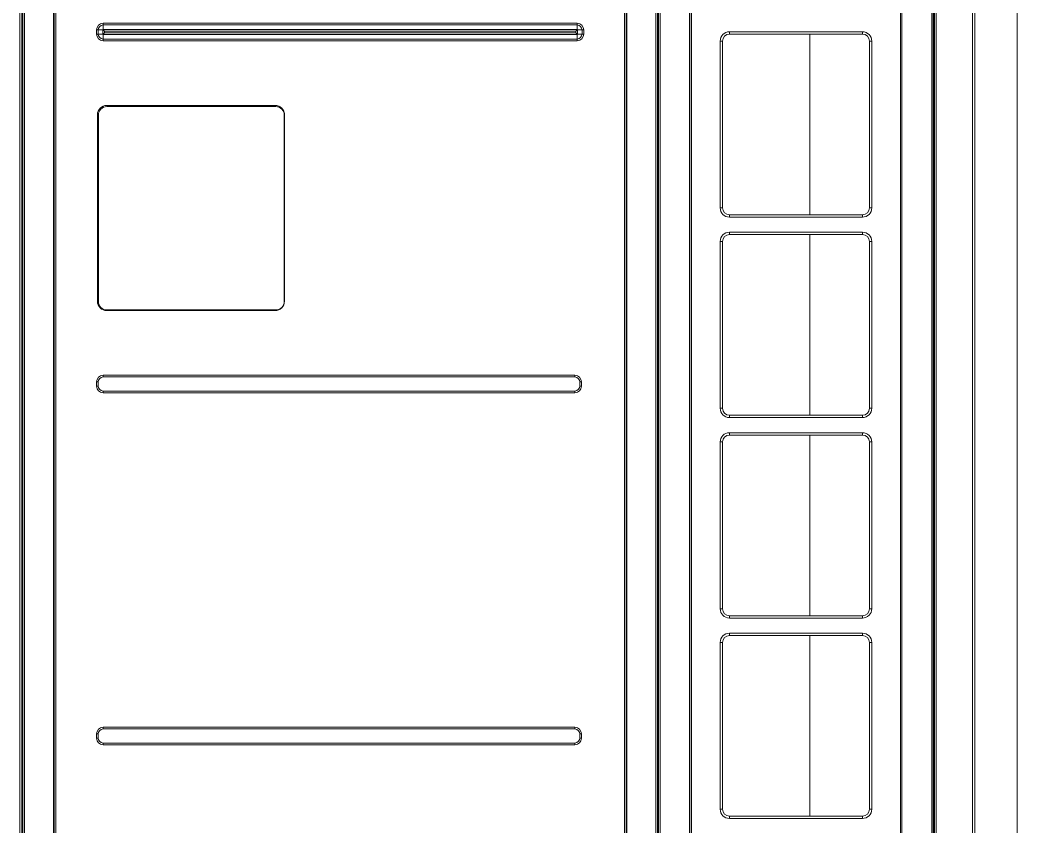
# Model space of a CAD drawing. Header units: millimetres. Extents: x 10547 to 11305, y 9897 to 10391.
# Drawn here: x 10912.05 to 10918.44, y 10154.78 to 10159.95 of the extents above; entities that cross this region are included whole.
import ezdxf

# ---------------------------------------------------------------- set-up
doc = ezdxf.new("R2010")
doc.units = ezdxf.units.MM
doc.layers.add('EHP', color=1, linetype='Continuous')
doc.layers.add('LG-AIRCON', color=240, linetype='Continuous')

# ---------------------------------------------------------------- blocks, each defined once
blk = doc.blocks.new('NEWUXA-1')
at = {"layer": 'LG-AIRCON', "color": 0, "linetype": 'Continuous', "lineweight": 13}
for p, q in [((-394.39, 3.3), (-394.39, 1726.69)), ((-392.89, 1726.69), (-392.89, 3.3)), ((-391.91, 94.8), (-391.91, 1726.67)), ((-390.61, 1726.68), (-390.61, 94.8)), ((-365.41, 94.8), (-365.41, 1726.68)), ((-364.91, 94.8), (-364.91, 1726.68)), ((-364.91, 1726.68), (-364.91, 94.8)), ((-363.61, 1726.68), (-363.61, 94.8)), ((126.29, 94.8), (126.29, 1726.68)), ((127.59, 1726.68), (127.59, 94.8)), ((153.29, 94.8), (153.29, 1726.68)), ((154.59, 1726.67), (154.59, 94.8)), ((155.59, 94.8), (155.59, 1726.68)), ((156.89, 1726.68), (156.89, 94.8)), ((182.09, 94.8), (182.09, 1726.68)), ((182.59, 94.8), (182.59, 1726.68)), ((182.59, 1726.68), (182.59, 94.8)), ((183.89, 1726.68), (183.89, 94.8)), ((363.79, 94.8), (363.79, 1726.68)), ((365.09, 1726.68), (365.09, 94.8)), ((390.79, 94.8), (390.79, 1726.68)), ((392.09, 1726.67), (392.09, 94.8)), ((393.11, 3.3), (393.11, 1726.7)), ((394.61, 1726.69), (394.61, 3.3)), ((128.09, 1516.48), (128.09, 94.8)), ((155.59, 1516.49), (155.59, 285.8)), ((127.59, 94.8), (127.59, 1500.3)), ((-392.89, 414.3), (-392.89, 1434.3)), ((-392.39, 1434.3), (-392.39, 414.3)), ((-391.91, 1434.8), (-391.91, 97.8)), ((392.61, 295.3), (392.61, 1434.3)), ((393.11, 1434.3), (393.11, 295.3)), ((-328.46, 1311.8), (-328.46, 1315.3)), ((-328.46, 1315.3), (-326.96, 1315.3)), ((-326.96, 1315.3), (-326.96, 1311.8)), ((-323.16, 1315.3), (-326.96, 1315.3)), ((-323.16, 1311.8), (-323.16, 1315.3)), ((-322.66, 1321.1), (85.34, 1321.1)), ((-322.66, 1319.6), (-322.66, 1321.1)), ((85.34, 1319.6), (-322.66, 1319.6)), ((-322.66, 1315.8), (-322.66, 1319.6)), ((-322.66, 1315.8), (85.34, 1315.8)), ((-321.66, 1314.3), (-321.66, 1312.8)), ((84.34, 1314.3), (-321.66, 1314.3)), ((84.34, 1312.8), (84.34, 1314.3)), ((85.34, 1319.6), (85.34, 1321.1)), ((85.34, 1315.8), (85.34, 1319.6)), ((85.84, 1315.3), (89.65, 1315.3)), ((85.84, 1315.3), (85.84, 1311.8)), ((89.65, 1315.3), (91.15, 1315.3)), ((89.65, 1311.8), (89.65, 1315.3)), ((91.15, 1315.3), (91.15, 1311.8)), ((216.59, 1313.75), (331.09, 1313.75)), ((216.59, 1311.75), (216.59, 1313.75)), ((331.09, 1313.75), (331.09, 1311.75)), ((-328.46, 1311.8), (-326.96, 1311.8)), ((-323.16, 1311.8), (-326.96, 1311.8)), ((-322.66, 1311.3), (-322.66, 1307.49)), ((85.34, 1311.3), (-322.66, 1311.3)), ((-322.66, 1305.99), (-322.66, 1307.49)), ((-322.66, 1307.49), (85.34, 1307.49)), ((85.34, 1305.99), (-322.66, 1305.99)), ((-321.66, 1312.8), (84.34, 1312.8)), ((85.34, 1311.3), (85.34, 1307.49)), ((85.34, 1305.99), (85.34, 1307.49)), ((85.84, 1311.8), (89.65, 1311.8)), ((89.65, 1311.8), (91.15, 1311.8)), ((208.59, 1162.2), (208.59, 1305.75)), ((210.59, 1305.75), (208.59, 1305.75)), ((210.59, 1162.2), (210.59, 1305.75)), ((216.59, 1311.75), (331.09, 1311.75)), ((285.85, 1311.74), (285.85, 1156.19)), ((339.09, 1305.75), (337.09, 1305.75)), ((337.09, 1305.75), (337.09, 1162.2)), ((339.09, 1305.75), (339.09, 1162.2)), ((-174.66, 1250.35), (-319.66, 1250.35)), ((-319.61, 1249.3), (-174.01, 1249.3)), ((-300.31, 1249.8), (-300.31, 1250.35)), ((-300.31, 1249.8), (-300.31, 1250.35)), ((-300.31, 1249.8), (-300.31, 1249.3)), ((-300.31, 1249.3), (-300.31, 1249.8)), ((-300.31, 1249.8), (-193.31, 1249.8)), ((-193.31, 1249.8), (-193.31, 1250.35)), ((-193.31, 1249.8), (-193.31, 1249.3)), ((-327.66, 1242.35), (-327.66, 1081.75)), ((-327.66, 1237.64), (-326.81, 1237.64)), ((-326.81, 1235.85), (-327.66, 1236.69)), ((-326.81, 1081.5), (-326.81, 1242.1)), ((-326.81, 1081.5), (-326.81, 1242.1)), ((-326.81, 1242.1), (-326.81, 1242.1)), ((-166.81, 1242.1), (-166.81, 1081.5)), ((-166.66, 1236.69), (-166.81, 1236.53)), ((-166.66, 1236.69), (-166.81, 1236.53)), ((-166.66, 1081.75), (-166.66, 1242.35)), ((-166.66, 1242.35), (-166.66, 1242.35)), ((-166.66, 1236.69), (-166.66, 1242.35)), ((-166.66, 1081.75), (-166.66, 1236.69)), ((210.59, 1162.2), (208.59, 1162.2)), ((339.09, 1162.2), (337.09, 1162.2)), ((216.59, 1156.2), (216.59, 1154.2)), ((331.09, 1156.2), (216.59, 1156.2)), ((331.09, 1154.2), (216.59, 1154.2)), ((331.09, 1154.2), (331.09, 1156.2)), ((216.59, 1141.2), (331.09, 1141.2)), ((216.59, 1139.2), (216.59, 1141.2)), ((216.59, 1139.2), (331.09, 1139.2)), ((285.85, 1139.19), (285.85, 983.63)), ((331.09, 1141.2), (331.09, 1139.2)), ((208.59, 989.65), (208.59, 1133.2)), ((210.59, 1133.2), (208.59, 1133.2)), ((210.59, 989.65), (210.59, 1133.2)), ((339.09, 1133.2), (337.09, 1133.2)), ((337.09, 1133.2), (337.09, 989.65)), ((339.09, 1133.2), (339.09, 989.65)), ((-326.81, 1081.5), (-326.81, 1081.5)), ((-319.66, 1073.75), (-174.66, 1073.75)), ((-174.01, 1074.3), (-319.61, 1074.3)), ((-166.66, 1081.75), (-166.66, 1081.75)), ((-322.66, 1018.1), (83.34, 1018.1)), ((-322.66, 1016.6), (-322.66, 1018.1)), ((83.34, 1016.6), (-322.66, 1016.6)), ((83.34, 1016.6), (83.34, 1018.1)), ((-328.46, 1008.8), (-328.46, 1012.3)), ((-328.46, 1012.3), (-326.96, 1012.3)), ((-328.46, 1008.8), (-326.96, 1008.8)), ((-326.96, 1012.3), (-326.96, 1008.8)), ((87.65, 1012.3), (89.15, 1012.3)), ((87.65, 1008.8), (87.65, 1012.3)), ((87.65, 1008.8), (89.15, 1008.8)), ((89.15, 1012.3), (89.15, 1008.8)), ((-322.66, 1003), (-322.66, 1004.5)), ((-322.66, 1004.5), (83.34, 1004.5)), ((83.34, 1003), (-322.66, 1003)), ((83.34, 1003), (83.34, 1004.5)), ((210.59, 989.65), (208.59, 989.65)), ((339.09, 989.65), (337.09, 989.65)), ((331.09, 983.65), (216.59, 983.65)), ((216.59, 983.65), (216.59, 981.65)), ((331.09, 981.65), (216.59, 981.65)), ((331.09, 981.65), (331.09, 983.65)), ((216.59, 968.65), (331.09, 968.65)), ((216.59, 966.65), (216.59, 968.65)), ((216.59, 966.65), (331.09, 966.65)), ((285.85, 966.63), (285.85, 811.1)), ((331.09, 968.65), (331.09, 966.65)), ((208.59, 817.1), (208.59, 960.65)), ((210.59, 960.65), (208.59, 960.65)), ((210.59, 817.1), (210.59, 960.65)), ((339.09, 960.65), (337.09, 960.65)), ((337.09, 960.65), (337.09, 817.1)), ((339.09, 960.65), (339.09, 817.1)), ((210.59, 817.1), (208.59, 817.1)), ((339.09, 817.1), (337.09, 817.1)), ((216.59, 811.1), (216.59, 809.1)), ((331.09, 811.1), (216.59, 811.1)), ((331.09, 809.1), (216.59, 809.1)), ((331.09, 809.1), (331.09, 811.1)), ((216.59, 796.1), (331.09, 796.1)), ((216.59, 794.1), (216.59, 796.1)), ((216.59, 794.1), (331.09, 794.1)), ((285.85, 794.1), (285.85, 638.56)), ((331.09, 796.1), (331.09, 794.1)), ((208.59, 644.55), (208.59, 788.1)), ((210.59, 788.1), (208.59, 788.1)), ((210.59, 644.55), (210.59, 788.1)), ((339.09, 788.1), (337.09, 788.1)), ((337.09, 788.1), (337.09, 644.55)), ((339.09, 788.1), (339.09, 644.55)), ((-322.66, 715.1), (83.34, 715.1)), ((-322.66, 713.6), (-322.66, 715.1)), ((83.34, 713.6), (-322.66, 713.6)), ((83.34, 713.6), (83.34, 715.1)), ((-328.46, 705.8), (-328.46, 709.3)), ((-328.46, 709.3), (-326.96, 709.3)), ((-328.46, 705.8), (-326.96, 705.8)), ((-326.96, 709.3), (-326.96, 705.8)), ((87.65, 709.3), (89.15, 709.3)), ((87.65, 705.8), (87.65, 709.3)), ((87.65, 705.8), (89.15, 705.8)), ((89.15, 709.3), (89.15, 705.8)), ((-322.66, 700), (-322.66, 701.5)), ((-322.66, 701.5), (83.34, 701.5)), ((83.34, 700), (-322.66, 700)), ((83.34, 700), (83.34, 701.5)), ((210.59, 644.55), (208.59, 644.55)), ((339.09, 644.55), (337.09, 644.55)), ((331.09, 638.55), (216.59, 638.55)), ((216.59, 638.55), (216.59, 636.55)), ((331.09, 636.55), (216.59, 636.55)), ((331.09, 636.55), (331.09, 638.55))]:
    blk.add_line(p, q, dxfattribs=at)
for points in [[(425.83, 623.66), (425.83, 658.13), (425.83, 692.59), (425.83, 727.06), (425.83, 761.52), (425.83, 795.99), (425.83, 830.45), (425.83, 864.92), (425.83, 899.38), (425.83, 933.85), (425.83, 968.31), (425.83, 1002.78), (425.83, 1037.24), (425.83, 1071.71), (425.83, 1106.17), (425.83, 1140.64), (425.83, 1175.1), (425.83, 1209.57), (425.83, 1244.03), (425.83, 1278.49), (425.83, 1312.96), (425.83, 1347.42)], [(427.95, 1347.72), (427.95, 1313.25), (427.95, 1278.78), (427.95, 1244.31), (427.95, 1209.83), (427.95, 1175.36), (427.95, 1140.89), (427.95, 1106.42), (427.95, 1071.94), (427.95, 1037.47), (427.95, 1003), (427.95, 968.53), (427.95, 934.05), (427.95, 899.58), (427.95, 865.11), (427.95, 830.64), (427.95, 796.16), (427.95, 761.69), (427.95, 727.22), (427.95, 692.75), (427.95, 658.27), (427.95, 623.8)], [(464.23, 623.63), (464.23, 658.09), (464.23, 692.55), (464.23, 727.01), (464.23, 761.48), (464.23, 795.94), (464.23, 830.4), (464.23, 864.87), (464.23, 899.33), (464.23, 933.79), (464.23, 968.25), (464.23, 1002.72), (464.23, 1037.18), (464.23, 1071.64), (464.23, 1106.1), (464.23, 1140.57), (464.23, 1175.03), (464.23, 1209.49), (464.23, 1243.95), (464.23, 1278.42), (464.23, 1312.88), (464.23, 1347.34)], [(-323.16, 1315.3), (-323.15, 1315.31), (-323.14, 1315.32), (-323.13, 1315.33), (-323.12, 1315.34), (-323.12, 1315.35), (-323.11, 1315.36), (-323.1, 1315.38), (-323.09, 1315.39), (-323.08, 1315.4), (-323.07, 1315.41), (-323.06, 1315.42), (-323.05, 1315.43), (-323.04, 1315.44), (-323.04, 1315.45), (-323.03, 1315.46), (-323.02, 1315.47), (-323.01, 1315.48), (-323, 1315.49), (-322.99, 1315.51), (-322.98, 1315.52), (-322.97, 1315.53), (-322.96, 1315.54), (-322.95, 1315.55), (-322.94, 1315.56), (-322.93, 1315.57), (-322.92, 1315.58), (-322.91, 1315.59), (-322.9, 1315.6), (-322.89, 1315.61), (-322.87, 1315.62), (-322.86, 1315.63), (-322.85, 1315.64), (-322.84, 1315.65), (-322.83, 1315.66), (-322.82, 1315.67), (-322.81, 1315.68), (-322.8, 1315.69), (-322.79, 1315.69), (-322.78, 1315.7), (-322.77, 1315.71), (-322.76, 1315.72), (-322.75, 1315.73), (-322.73, 1315.74), (-322.72, 1315.75), (-322.71, 1315.76), (-322.7, 1315.77), (-322.69, 1315.77), (-322.68, 1315.78), (-322.67, 1315.79), (-322.66, 1315.8)], [(-323.16, 1315.3), (-323.12, 1315.29), (-323.08, 1315.29), (-323.05, 1315.28), (-323.02, 1315.27), (-322.98, 1315.26), (-322.95, 1315.25), (-322.92, 1315.24), (-322.89, 1315.23), (-322.86, 1315.22), (-322.82, 1315.2), (-322.79, 1315.19), (-322.76, 1315.18), (-322.73, 1315.16), (-322.7, 1315.14), (-322.67, 1315.13), (-322.64, 1315.11), (-322.61, 1315.09), (-322.58, 1315.07), (-322.55, 1315.05), (-322.52, 1315.03), (-322.49, 1315.01), (-322.46, 1314.98), (-322.43, 1314.96), (-322.4, 1314.94), (-322.37, 1314.92), (-322.34, 1314.89), (-322.31, 1314.87), (-322.28, 1314.85), (-322.25, 1314.82), (-322.22, 1314.8), (-322.2, 1314.77), (-322.17, 1314.75), (-322.14, 1314.72), (-322.11, 1314.7), (-322.08, 1314.68), (-322.05, 1314.65), (-322.03, 1314.63), (-322, 1314.6), (-321.97, 1314.58), (-321.94, 1314.55), (-321.91, 1314.52), (-321.88, 1314.5), (-321.86, 1314.47), (-321.83, 1314.45), (-321.8, 1314.42), (-321.77, 1314.4), (-321.74, 1314.37), (-321.71, 1314.35), (-321.69, 1314.32), (-321.66, 1314.3)], [(-322.66, 1315.8), (-322.65, 1315.77), (-322.65, 1315.73), (-322.64, 1315.7), (-322.63, 1315.67), (-322.62, 1315.63), (-322.61, 1315.6), (-322.6, 1315.57), (-322.59, 1315.54), (-322.58, 1315.5), (-322.57, 1315.47), (-322.55, 1315.44), (-322.54, 1315.41), (-322.52, 1315.38), (-322.5, 1315.34), (-322.48, 1315.31), (-322.47, 1315.28), (-322.45, 1315.25), (-322.43, 1315.22), (-322.41, 1315.19), (-322.39, 1315.16), (-322.36, 1315.13), (-322.34, 1315.1), (-322.32, 1315.07), (-322.3, 1315.04), (-322.27, 1315.01), (-322.25, 1314.98), (-322.23, 1314.95), (-322.2, 1314.92), (-322.18, 1314.89), (-322.16, 1314.87), (-322.13, 1314.84), (-322.11, 1314.81), (-322.08, 1314.78), (-322.06, 1314.75), (-322.03, 1314.72), (-322.01, 1314.69), (-321.98, 1314.67), (-321.96, 1314.64), (-321.93, 1314.61), (-321.91, 1314.58), (-321.88, 1314.55), (-321.86, 1314.53), (-321.83, 1314.5), (-321.81, 1314.47), (-321.78, 1314.44), (-321.76, 1314.41), (-321.73, 1314.38), (-321.71, 1314.36), (-321.68, 1314.33), (-321.66, 1314.3)], [(85.34, 1315.8), (85.34, 1315.76), (85.33, 1315.73), (85.32, 1315.69), (85.32, 1315.66), (85.31, 1315.62), (85.3, 1315.59), (85.29, 1315.56), (85.27, 1315.53), (85.26, 1315.5), (85.25, 1315.47), (85.23, 1315.44), (85.22, 1315.4), (85.2, 1315.37), (85.19, 1315.34), (85.17, 1315.31), (85.15, 1315.28), (85.13, 1315.25), (85.11, 1315.22), (85.09, 1315.19), (85.07, 1315.16), (85.05, 1315.13), (85.03, 1315.1), (85.01, 1315.07), (84.98, 1315.04), (84.96, 1315.01), (84.94, 1314.98), (84.91, 1314.95), (84.89, 1314.92), (84.87, 1314.89), (84.84, 1314.87), (84.82, 1314.84), (84.79, 1314.81), (84.77, 1314.78), (84.74, 1314.75), (84.72, 1314.72), (84.69, 1314.7), (84.67, 1314.67), (84.64, 1314.64), (84.62, 1314.61), (84.59, 1314.58), (84.57, 1314.55), (84.54, 1314.52), (84.52, 1314.5), (84.49, 1314.47), (84.47, 1314.44), (84.44, 1314.41), (84.42, 1314.38), (84.39, 1314.36), (84.37, 1314.33), (84.34, 1314.3)], [(85.84, 1315.3), (85.81, 1315.29), (85.78, 1315.29), (85.74, 1315.28), (85.71, 1315.27), (85.68, 1315.27), (85.65, 1315.26), (85.61, 1315.24), (85.58, 1315.23), (85.55, 1315.22), (85.51, 1315.21), (85.48, 1315.19), (85.45, 1315.18), (85.42, 1315.16), (85.39, 1315.14), (85.36, 1315.13), (85.32, 1315.11), (85.29, 1315.09), (85.26, 1315.07), (85.23, 1315.05), (85.2, 1315.03), (85.17, 1315), (85.14, 1314.98), (85.11, 1314.96), (85.08, 1314.94), (85.05, 1314.92), (85.02, 1314.89), (85, 1314.87), (84.97, 1314.85), (84.94, 1314.82), (84.91, 1314.8), (84.88, 1314.77), (84.85, 1314.75), (84.82, 1314.72), (84.8, 1314.7), (84.77, 1314.67), (84.74, 1314.65), (84.71, 1314.63), (84.68, 1314.6), (84.65, 1314.58), (84.63, 1314.55), (84.6, 1314.52), (84.57, 1314.5), (84.54, 1314.47), (84.51, 1314.45), (84.48, 1314.42), (84.46, 1314.4), (84.43, 1314.37), (84.4, 1314.35), (84.37, 1314.32), (84.34, 1314.3)], [(85.34, 1315.8), (85.35, 1315.79), (85.36, 1315.78), (85.38, 1315.77), (85.39, 1315.77), (85.4, 1315.76), (85.41, 1315.75), (85.42, 1315.74), (85.43, 1315.73), (85.44, 1315.72), (85.45, 1315.71), (85.46, 1315.7), (85.47, 1315.69), (85.48, 1315.69), (85.5, 1315.68), (85.51, 1315.67), (85.52, 1315.66), (85.53, 1315.65), (85.54, 1315.64), (85.55, 1315.63), (85.56, 1315.62), (85.57, 1315.61), (85.58, 1315.6), (85.59, 1315.59), (85.6, 1315.58), (85.61, 1315.57), (85.62, 1315.56), (85.63, 1315.55), (85.64, 1315.54), (85.65, 1315.53), (85.66, 1315.52), (85.67, 1315.51), (85.68, 1315.49), (85.69, 1315.48), (85.7, 1315.47), (85.71, 1315.46), (85.72, 1315.45), (85.73, 1315.44), (85.74, 1315.43), (85.75, 1315.42), (85.76, 1315.41), (85.77, 1315.4), (85.77, 1315.39), (85.78, 1315.38), (85.79, 1315.36), (85.8, 1315.35), (85.81, 1315.34), (85.82, 1315.33), (85.83, 1315.32), (85.83, 1315.31), (85.84, 1315.3)], [(-321.66, 1312.8), (-321.69, 1312.77), (-321.71, 1312.75), (-321.74, 1312.72), (-321.77, 1312.7), (-321.8, 1312.67), (-321.83, 1312.65), (-321.86, 1312.62), (-321.88, 1312.6), (-321.91, 1312.57), (-321.94, 1312.55), (-321.97, 1312.52), (-322, 1312.5), (-322.03, 1312.47), (-322.05, 1312.45), (-322.08, 1312.42), (-322.11, 1312.4), (-322.14, 1312.37), (-322.17, 1312.35), (-322.2, 1312.32), (-322.22, 1312.3), (-322.25, 1312.28), (-322.28, 1312.25), (-322.31, 1312.23), (-322.34, 1312.2), (-322.37, 1312.18), (-322.4, 1312.16), (-322.43, 1312.14), (-322.46, 1312.11), (-322.49, 1312.09), (-322.52, 1312.07), (-322.55, 1312.05), (-322.58, 1312.03), (-322.61, 1312.01), (-322.64, 1311.99), (-322.67, 1311.97), (-322.7, 1311.95), (-322.73, 1311.94), (-322.76, 1311.92), (-322.79, 1311.91), (-322.82, 1311.89), (-322.86, 1311.88), (-322.89, 1311.87), (-322.92, 1311.86), (-322.95, 1311.84), (-322.98, 1311.83), (-323.02, 1311.83), (-323.05, 1311.82), (-323.08, 1311.81), (-323.12, 1311.8), (-323.16, 1311.8)], [(-322.66, 1311.3), (-322.67, 1311.31), (-322.68, 1311.32), (-322.69, 1311.32), (-322.7, 1311.33), (-322.71, 1311.34), (-322.72, 1311.35), (-322.73, 1311.36), (-322.75, 1311.37), (-322.76, 1311.38), (-322.77, 1311.38), (-322.78, 1311.39), (-322.79, 1311.4), (-322.8, 1311.41), (-322.81, 1311.42), (-322.82, 1311.43), (-322.83, 1311.44), (-322.84, 1311.45), (-322.85, 1311.46), (-322.86, 1311.47), (-322.87, 1311.48), (-322.89, 1311.49), (-322.9, 1311.5), (-322.91, 1311.51), (-322.92, 1311.52), (-322.93, 1311.53), (-322.94, 1311.54), (-322.95, 1311.55), (-322.96, 1311.56), (-322.97, 1311.57), (-322.98, 1311.58), (-322.99, 1311.59), (-323, 1311.6), (-323.01, 1311.61), (-323.02, 1311.62), (-323.03, 1311.63), (-323.04, 1311.65), (-323.04, 1311.66), (-323.05, 1311.67), (-323.06, 1311.68), (-323.07, 1311.69), (-323.08, 1311.7), (-323.09, 1311.71), (-323.1, 1311.72), (-323.11, 1311.73), (-323.12, 1311.74), (-323.12, 1311.75), (-323.13, 1311.77), (-323.14, 1311.78), (-323.15, 1311.79), (-323.16, 1311.8)], [(-321.66, 1312.8), (-321.68, 1312.77), (-321.71, 1312.74), (-321.73, 1312.71), (-321.76, 1312.69), (-321.78, 1312.66), (-321.81, 1312.63), (-321.83, 1312.6), (-321.86, 1312.57), (-321.88, 1312.54), (-321.91, 1312.52), (-321.93, 1312.49), (-321.96, 1312.46), (-321.98, 1312.43), (-322.01, 1312.4), (-322.03, 1312.37), (-322.06, 1312.35), (-322.08, 1312.32), (-322.11, 1312.29), (-322.13, 1312.26), (-322.16, 1312.23), (-322.18, 1312.2), (-322.2, 1312.17), (-322.23, 1312.15), (-322.25, 1312.12), (-322.27, 1312.09), (-322.3, 1312.06), (-322.32, 1312.03), (-322.34, 1312), (-322.36, 1311.97), (-322.39, 1311.94), (-322.41, 1311.91), (-322.43, 1311.88), (-322.45, 1311.85), (-322.47, 1311.82), (-322.48, 1311.79), (-322.5, 1311.75), (-322.52, 1311.72), (-322.54, 1311.69), (-322.55, 1311.66), (-322.57, 1311.63), (-322.58, 1311.59), (-322.59, 1311.56), (-322.6, 1311.53), (-322.61, 1311.5), (-322.62, 1311.46), (-322.63, 1311.43), (-322.64, 1311.4), (-322.65, 1311.36), (-322.65, 1311.33), (-322.66, 1311.3)], [(84.34, 1312.8), (84.37, 1312.77), (84.39, 1312.74), (84.42, 1312.71), (84.44, 1312.69), (84.47, 1312.66), (84.49, 1312.63), (84.52, 1312.6), (84.54, 1312.57), (84.57, 1312.54), (84.59, 1312.52), (84.62, 1312.49), (84.64, 1312.46), (84.67, 1312.43), (84.69, 1312.4), (84.72, 1312.37), (84.74, 1312.35), (84.77, 1312.32), (84.79, 1312.29), (84.82, 1312.26), (84.84, 1312.23), (84.87, 1312.2), (84.89, 1312.17), (84.91, 1312.15), (84.94, 1312.12), (84.96, 1312.09), (84.98, 1312.06), (85.01, 1312.03), (85.03, 1312), (85.05, 1311.97), (85.07, 1311.94), (85.09, 1311.91), (85.11, 1311.88), (85.13, 1311.85), (85.15, 1311.81), (85.17, 1311.78), (85.19, 1311.75), (85.2, 1311.72), (85.22, 1311.69), (85.23, 1311.66), (85.25, 1311.63), (85.26, 1311.6), (85.27, 1311.57), (85.29, 1311.54), (85.3, 1311.51), (85.31, 1311.47), (85.32, 1311.44), (85.32, 1311.41), (85.33, 1311.37), (85.34, 1311.34), (85.34, 1311.3)], [(84.34, 1312.8), (84.37, 1312.77), (84.4, 1312.75), (84.43, 1312.72), (84.46, 1312.7), (84.48, 1312.67), (84.51, 1312.65), (84.54, 1312.62), (84.57, 1312.6), (84.6, 1312.57), (84.63, 1312.55), (84.65, 1312.52), (84.68, 1312.5), (84.71, 1312.47), (84.74, 1312.45), (84.77, 1312.42), (84.8, 1312.4), (84.82, 1312.37), (84.85, 1312.35), (84.88, 1312.32), (84.91, 1312.3), (84.94, 1312.28), (84.97, 1312.25), (85, 1312.23), (85.02, 1312.2), (85.05, 1312.18), (85.08, 1312.16), (85.11, 1312.14), (85.14, 1312.11), (85.17, 1312.09), (85.2, 1312.07), (85.23, 1312.05), (85.26, 1312.03), (85.29, 1312.01), (85.32, 1311.99), (85.36, 1311.97), (85.39, 1311.95), (85.42, 1311.94), (85.45, 1311.92), (85.48, 1311.91), (85.51, 1311.89), (85.55, 1311.88), (85.58, 1311.86), (85.61, 1311.85), (85.65, 1311.84), (85.68, 1311.83), (85.71, 1311.82), (85.74, 1311.82), (85.78, 1311.81), (85.81, 1311.8), (85.84, 1311.8)], [(85.84, 1311.8), (85.83, 1311.79), (85.83, 1311.78), (85.82, 1311.77), (85.81, 1311.75), (85.8, 1311.74), (85.79, 1311.73), (85.78, 1311.72), (85.77, 1311.71), (85.77, 1311.7), (85.76, 1311.69), (85.75, 1311.68), (85.74, 1311.67), (85.73, 1311.66), (85.72, 1311.65), (85.71, 1311.63), (85.7, 1311.62), (85.69, 1311.61), (85.68, 1311.6), (85.67, 1311.59), (85.66, 1311.58), (85.65, 1311.57), (85.64, 1311.56), (85.63, 1311.55), (85.62, 1311.54), (85.61, 1311.53), (85.6, 1311.52), (85.59, 1311.51), (85.58, 1311.5), (85.57, 1311.49), (85.56, 1311.48), (85.55, 1311.47), (85.54, 1311.46), (85.53, 1311.45), (85.52, 1311.44), (85.51, 1311.43), (85.5, 1311.42), (85.48, 1311.41), (85.47, 1311.4), (85.46, 1311.39), (85.45, 1311.38), (85.44, 1311.38), (85.43, 1311.37), (85.42, 1311.36), (85.41, 1311.35), (85.4, 1311.34), (85.39, 1311.33), (85.38, 1311.32), (85.36, 1311.32), (85.35, 1311.31), (85.34, 1311.3)]]:
    blk.add_lwpolyline(points, dxfattribs=at)
for centre, radius, start, end in [((-322.66, 1315.3), 5.8, 90, 180), ((-322.66, 1315.3), 4.3, 90, 180), ((85.34, 1315.3), 5.8, 0, 90), ((85.34, 1315.3), 4.3, 0, 90), ((216.59, 1305.75), 8, 90, 180), ((331.09, 1305.75), 8, 0, 90), ((-322.66, 1311.8), 5.8, 180, 270), ((-322.66, 1311.8), 4.3, 180, 270), ((85.34, 1311.8), 5.8, 270, 0), ((85.34, 1311.8), 4.3, 270, 0), ((216.59, 1305.75), 6, 90, 180), ((331.09, 1305.75), 6, 0, 90), ((-319.66, 1242.35), 8, 90, 180), ((-319.61, 1242.1), 7.2, 90, 180), ((-319.61, 1242.1), 7.2, 90, 180), ((-300.79, 1237.64), 21.5, 143.76091, 147.16264), ((-300.79, 1237.64), 17.62, 133.82582, 138.56347), ((-174.66, 1242.35), 8, 0, 90), ((-174.01, 1242.1), 7.2, 0, 90), ((-174.66, 1242.35), 8, 7.18076, 75.52249), ((216.59, 1162.2), 8, 180, 270), ((216.59, 1162.2), 6, 180, 270), ((331.09, 1162.2), 8, 270, 0), ((331.09, 1162.2), 6, 270, 0), ((216.59, 1133.2), 8, 90, 180), ((216.59, 1133.2), 6, 90, 180), ((331.09, 1133.2), 8, 0, 90), ((331.09, 1133.2), 6, 0, 90), ((-319.66, 1081.75), 8, 180, 270), ((-319.61, 1081.5), 7.2, 180, 270), ((-319.61, 1081.5), 7.2, 180, 270), ((-174.66, 1081.75), 8, 270, 0), ((-174.66, 1081.75), 8, 270, 0), ((-174.01, 1081.5), 7.2, 270, 0), ((-322.66, 1012.3), 5.8, 90, 180), ((-322.66, 1012.3), 4.3, 90, 180), ((83.34, 1012.3), 5.8, 0, 90), ((83.34, 1012.3), 4.3, 0, 90), ((-322.66, 1008.8), 5.8, 180, 270), ((-322.66, 1008.8), 4.3, 180, 270), ((83.34, 1008.8), 5.8, 270, 0), ((83.34, 1008.8), 4.3, 270, 0), ((216.59, 989.65), 8, 180, 270), ((216.59, 989.65), 6, 180, 270), ((331.09, 989.65), 8, 270, 0), ((331.09, 989.65), 6, 270, 0), ((216.59, 960.65), 8, 90, 180), ((216.59, 960.65), 6, 90, 180), ((331.09, 960.65), 8, 0, 90), ((331.09, 960.65), 6, 0, 90), ((216.59, 817.1), 8, 180, 270), ((216.59, 817.1), 6, 180, 270), ((331.09, 817.1), 8, 270, 0), ((331.09, 817.1), 6, 270, 0), ((216.59, 788.1), 8, 90, 180), ((216.59, 788.1), 6, 90, 180), ((331.09, 788.1), 8, 0, 90), ((331.09, 788.1), 6, 0, 90), ((-322.66, 709.3), 5.8, 90, 180), ((-322.66, 709.3), 4.3, 90, 180), ((83.34, 709.3), 5.8, 0, 90), ((83.34, 709.3), 4.3, 0, 90), ((-322.66, 705.8), 5.8, 180, 270), ((-322.66, 705.8), 4.3, 180, 270), ((83.34, 705.8), 5.8, 270, 0), ((83.34, 705.8), 4.3, 270, 0), ((216.59, 644.55), 8, 180, 270), ((216.59, 644.55), 6, 180, 270), ((331.09, 644.55), 8, 270, 0), ((331.09, 644.55), 6, 270, 0)]:
    blk.add_arc(centre, radius, start, end, dxfattribs=at)
for major_axis, start_param, end_param in [((8, 0), 1.318116, 1.570796), ((5.69, 5.62), 5.503616, 5.628944)]:
    blk.add_ellipse((-174.66, 1242.35), major_axis=major_axis, ratio=1, start_param=start_param, end_param=end_param, dxfattribs=at)
blk = doc.blocks.new('NEWUXA+UXB-1')
at = {"layer": 'EHP', "color": 0}
blk.add_blockref('NEWUXA-1', (1084.96, 0), dxfattribs=at)

msp = doc.modelspace()

# ---------------------------------------------------------------- block references
at = {"layer": 'LG-AIRCON', "color": 1, "xscale": 0.007449840356167105, "yscale": 0.007449840356167105, "zscale": 0.007449840356167105}
msp.add_blockref('NEWUXA+UXB-1', (10906.9022, 10150.0887), dxfattribs=at)

doc.saveas('drawing.dxf')
